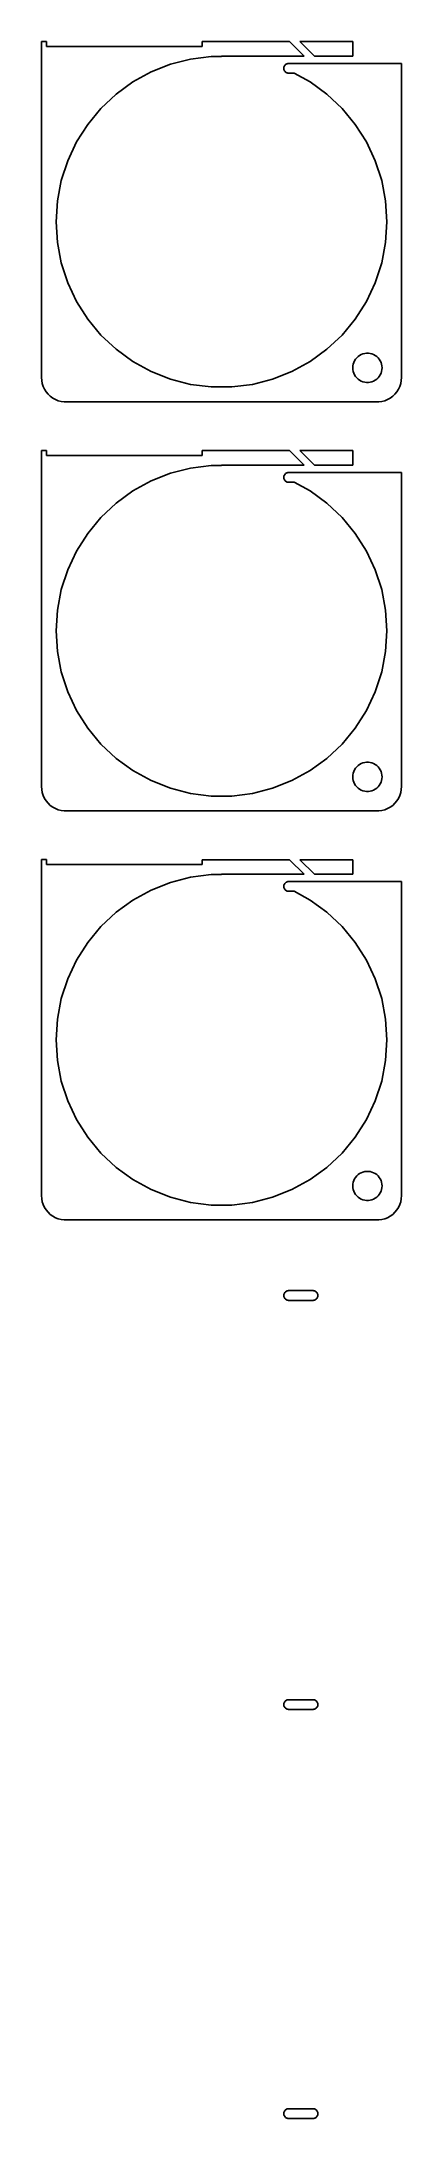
# Model space of a CAD drawing. Header units: metres. Extents: x -37 to 37, y 31 to 457.
import ezdxf

# ---------------------------------------------------------------- set-up
doc = ezdxf.new("R2010")
doc.units = ezdxf.units.M

msp = doc.modelspace()

# ---------------------------------------------------------------- linework, layer by layer
for p, q in [((-36, 457), (-37, 457)), ((-37, 457), (-37, 388)), ((-36, 456), (-36, 457)), ((14.0099, 456.99), (-4, 456.99)), ((-4, 456.99), (-4, 456)), ((17, 454), (14.0099, 456.99)), ((27, 456.99), (16.1312, 456.99)), ((16.1312, 456.99), (19.1213, 454)), ((27, 454), (27, 456.99)), ((-4, 456), (-36, 456)), ((-14.4765, 450.764), (-10.5066, 452.336)), ((-10.5066, 452.336), (-6.371, 453.398)), ((-6.371, 453.398), (-2.1349, 453.933)), ((-2.1349, 453.933), (0, 453.933)), ((0, 453.933), (0, 454)), ((0, 454), (17, 454)), ((13.002, 452.088), (12.9347, 451.982)), ((13.082, 452.185), (13.002, 452.088)), ((13.1736, 452.271), (13.082, 452.185)), ((13.2752, 452.344), (13.1736, 452.271)), ((13.3852, 452.405), (13.2752, 452.344)), ((13.502, 452.451), (13.3852, 452.405)), ((13.6236, 452.482), (13.502, 452.451)), ((13.7482, 452.498), (13.6236, 452.482)), ((14.561, 452.498), (13.7482, 452.498)), ((18.5, 452.5), (14.561, 452.5)), ((14.561, 452.5), (14.561, 452.498)), ((18.502, 452.498), (18.5, 452.5)), ((18.6046, 452.498), (18.502, 452.498)), ((18.6066, 452.5), (18.6046, 452.498)), ((36.9685, 452.5), (18.6066, 452.5)), ((19.1213, 454), (27, 454)), ((37, 452), (36.9685, 452.5)), ((-21.6724, 446.197), (-18.2181, 448.707)), ((-18.2181, 448.707), (-14.4765, 450.764)), ((12.8189, 451.625), (12.811, 451.5)), ((12.811, 451.5), (12.8189, 451.375)), ((12.8424, 451.749), (12.8189, 451.625)), ((12.8189, 451.375), (12.8424, 451.251)), ((12.8812, 451.868), (12.8424, 451.749)), ((12.8424, 451.251), (12.8812, 451.132)), ((12.9347, 451.982), (12.8812, 451.868)), ((12.8812, 451.132), (12.9347, 451.018)), ((12.9347, 451.018), (13.002, 450.912)), ((13.002, 450.912), (13.082, 450.815)), ((13.082, 450.815), (13.1736, 450.729)), ((13.1736, 450.729), (13.2752, 450.656)), ((13.2752, 450.656), (13.3852, 450.595)), ((13.3852, 450.595), (13.502, 450.549)), ((13.502, 450.549), (13.6236, 450.518)), ((13.6236, 450.518), (13.7482, 450.502)), ((13.7482, 450.502), (14.9533, 450.502)), ((14.9533, 450.502), (18.2181, 448.707)), ((18.2181, 448.707), (21.6724, 446.197)), ((37, 388), (37, 452)), ((-24.7849, 443.275), (-21.6724, 446.197)), ((21.6724, 446.197), (24.7849, 443.275)), ((-29.7944, 436.38), (-27.5066, 439.985)), ((-27.5066, 439.985), (-24.7849, 443.275)), ((24.7849, 443.275), (27.5066, 439.985)), ((27.5066, 439.985), (29.7944, 436.38)), ((-31.6124, 432.516), (-29.7944, 436.38)), ((29.7944, 436.38), (31.6124, 432.516)), ((-32.9318, 428.455), (-31.6124, 432.516)), ((31.6124, 432.516), (32.9318, 428.455)), ((-33.7319, 424.261), (-32.9318, 428.455)), ((32.9318, 428.455), (33.7319, 424.261)), ((-34, 420), (-33.7319, 424.261)), ((33.7319, 424.261), (34, 420)), ((-33.7319, 415.739), (-34, 420)), ((34, 420), (33.7319, 415.739)), ((-32.9318, 411.545), (-33.7319, 415.739)), ((33.7319, 415.739), (32.9318, 411.545)), ((-31.6124, 407.484), (-32.9318, 411.545)), ((32.9318, 411.545), (31.6124, 407.484)), ((-29.7944, 403.62), (-31.6124, 407.484)), ((31.6124, 407.484), (29.7944, 403.62)), ((-27.5066, 400.015), (-29.7944, 403.62)), ((29.7944, 403.62), (27.5066, 400.015)), ((-24.7849, 396.725), (-27.5066, 400.015)), ((-21.6724, 393.803), (-24.7849, 396.725)), ((24.7849, 396.725), (21.6724, 393.803)), ((27.5066, 400.015), (24.7849, 396.725)), ((-18.2181, 391.293), (-21.6724, 393.803)), ((21.6724, 393.803), (18.2181, 391.293)), ((28.0877, 392.312), (28.3925, 392.533)), ((28.3925, 392.533), (28.7227, 392.714)), ((28.7227, 392.714), (29.0729, 392.853)), ((29.0729, 392.853), (29.4379, 392.947)), ((29.4379, 392.947), (29.8116, 392.994)), ((29.8116, 392.994), (30.1884, 392.994)), ((30.1884, 392.994), (30.5621, 392.947)), ((30.5621, 392.947), (30.927, 392.853)), ((30.927, 392.853), (31.2773, 392.714)), ((31.2773, 392.714), (31.6075, 392.533)), ((31.6075, 392.533), (31.9123, 392.312)), ((-14.4765, 389.236), (-18.2181, 391.293)), ((-10.5066, 387.664), (-14.4765, 389.236)), ((14.4765, 389.236), (10.5066, 387.664)), ((18.2181, 391.293), (14.4765, 389.236)), ((27, 390), (27.0237, 390.376)), ((27.0237, 389.624), (27, 390)), ((27.0237, 390.376), (27.0942, 390.746)), ((27.0942, 389.254), (27.0237, 389.624)), ((27.0942, 390.746), (27.2107, 391.104)), ((27.2107, 388.896), (27.0942, 389.254)), ((27.2107, 391.104), (27.3711, 391.445)), ((27.3711, 388.555), (27.2107, 388.896)), ((27.3711, 391.445), (27.5729, 391.763)), ((27.5729, 388.237), (27.3711, 388.555)), ((27.5729, 391.763), (27.8131, 392.054)), ((27.8131, 387.946), (27.5729, 388.237)), ((27.8131, 392.054), (28.0877, 392.312)), ((31.9123, 392.312), (32.1869, 392.054)), ((32.1869, 392.054), (32.427, 391.763)), ((32.427, 388.237), (32.1869, 387.946)), ((32.427, 391.763), (32.6289, 391.445)), ((32.6289, 388.555), (32.427, 388.237)), ((32.6289, 391.445), (32.7893, 391.104)), ((32.7893, 388.896), (32.6289, 388.555)), ((32.7893, 391.104), (32.9057, 390.746)), ((32.9057, 389.254), (32.7893, 388.896)), ((32.9057, 390.746), (32.9763, 390.376)), ((32.9763, 389.624), (32.9057, 389.254)), ((32.9763, 390.376), (33, 390)), ((33, 390), (32.9763, 389.624)), ((-37, 388), (-36.9606, 387.373)), ((-36.9606, 387.373), (-36.8429, 386.757)), ((-36.8429, 386.757), (-36.6489, 386.159)), ((-36.6489, 386.159), (-36.3815, 385.591)), ((-36.3815, 385.591), (-36.0451, 385.061)), ((-36.0451, 385.061), (-35.6448, 384.577)), ((-35.6448, 384.577), (-35.1871, 384.147)), ((-35.1871, 384.147), (-34.6791, 383.778)), ((-6.371, 386.602), (-10.5066, 387.664)), ((-2.1349, 386.067), (-6.371, 386.602)), ((2.1349, 386.067), (-2.1349, 386.067)), ((6.371, 386.602), (2.1349, 386.067)), ((10.5066, 387.664), (6.371, 386.602)), ((28.0877, 387.688), (27.8131, 387.946)), ((28.3925, 387.467), (28.0877, 387.688)), ((28.7227, 387.286), (28.3925, 387.467)), ((29.0729, 387.147), (28.7227, 387.286)), ((29.4379, 387.053), (29.0729, 387.147)), ((29.8116, 387.006), (29.4379, 387.053)), ((30.1884, 387.006), (29.8116, 387.006)), ((30.5621, 387.053), (30.1884, 387.006)), ((30.927, 387.147), (30.5621, 387.053)), ((31.2773, 387.286), (30.927, 387.147)), ((31.6075, 387.467), (31.2773, 387.286)), ((31.9123, 387.688), (31.6075, 387.467)), ((32.1869, 387.946), (31.9123, 387.688)), ((34.6791, 383.778), (35.1871, 384.147)), ((35.1871, 384.147), (35.6448, 384.577)), ((35.6448, 384.577), (36.0451, 385.061)), ((36.0451, 385.061), (36.3815, 385.591)), ((36.3815, 385.591), (36.6489, 386.159)), ((36.6489, 386.159), (36.8429, 386.757)), ((36.8429, 386.757), (36.9606, 387.373)), ((36.9606, 387.373), (37, 388)), ((-34.6791, 383.778), (-34.1289, 383.476)), ((-34.1289, 383.476), (-33.5451, 383.245)), ((-33.5451, 383.245), (-32.9369, 383.089)), ((-32.9369, 383.089), (-32.3139, 383.01)), ((-32.3139, 383.01), (32.3139, 383.01)), ((32.3139, 383.01), (32.9369, 383.089)), ((32.9369, 383.089), (33.5451, 383.245)), ((33.5451, 383.245), (34.1289, 383.476)), ((34.1289, 383.476), (34.6791, 383.778)), ((-36, 373), (-37, 373)), ((-37, 373), (-37, 304)), ((-36, 372), (-36, 373)), ((-4, 372), (-36, 372)), ((14.0099, 372.99), (-4, 372.99)), ((-4, 372.99), (-4, 372)), ((17, 370), (14.0099, 372.99)), ((27, 372.99), (16.1312, 372.99)), ((16.1312, 372.99), (19.1213, 370)), ((27, 370), (27, 372.99)), ((-14.4765, 366.764), (-10.5066, 368.336)), ((-10.5066, 368.336), (-6.371, 369.398)), ((-6.371, 369.398), (-2.1349, 369.933)), ((-2.1349, 369.933), (0, 369.933)), ((0, 369.933), (0, 370)), ((0, 370), (17, 370)), ((12.8189, 367.625), (12.811, 367.5)), ((12.811, 367.5), (12.8189, 367.375)), ((12.8424, 367.749), (12.8189, 367.625)), ((12.8189, 367.375), (12.8424, 367.251)), ((12.8812, 367.868), (12.8424, 367.749)), ((12.8424, 367.251), (12.8812, 367.132)), ((12.9347, 367.982), (12.8812, 367.868)), ((12.8812, 367.132), (12.9347, 367.018)), ((13.002, 368.088), (12.9347, 367.982)), ((12.9347, 367.018), (13.002, 366.912)), ((13.082, 368.185), (13.002, 368.088)), ((13.002, 366.912), (13.082, 366.815)), ((13.1736, 368.271), (13.082, 368.185)), ((13.082, 366.815), (13.1736, 366.729)), ((13.2752, 368.344), (13.1736, 368.271)), ((13.3852, 368.405), (13.2752, 368.344)), ((13.502, 368.451), (13.3852, 368.405)), ((13.6236, 368.482), (13.502, 368.451)), ((13.7482, 368.498), (13.6236, 368.482)), ((14.561, 368.498), (13.7482, 368.498)), ((18.5, 368.5), (14.561, 368.5)), ((14.561, 368.5), (14.561, 368.498)), ((18.502, 368.498), (18.5, 368.5)), ((18.6046, 368.498), (18.502, 368.498)), ((18.6066, 368.5), (18.6046, 368.498)), ((36.9685, 368.5), (18.6066, 368.5)), ((19.1213, 370), (27, 370)), ((37, 368), (36.9685, 368.5)), ((37, 304), (37, 368)), ((-21.6724, 362.197), (-18.2181, 364.707)), ((-18.2181, 364.707), (-14.4765, 366.764)), ((13.1736, 366.729), (13.2752, 366.656)), ((13.2752, 366.656), (13.3852, 366.595)), ((13.3852, 366.595), (13.502, 366.549)), ((13.502, 366.549), (13.6236, 366.518)), ((13.6236, 366.518), (13.7482, 366.502)), ((13.7482, 366.502), (14.9533, 366.502)), ((14.9533, 366.502), (18.2181, 364.707)), ((18.2181, 364.707), (21.6724, 362.197)), ((-27.5066, 355.985), (-24.7849, 359.275)), ((-24.7849, 359.275), (-21.6724, 362.197)), ((21.6724, 362.197), (24.7849, 359.275)), ((24.7849, 359.275), (27.5066, 355.985)), ((-29.7944, 352.38), (-27.5066, 355.985)), ((27.5066, 355.985), (29.7944, 352.38)), ((-31.6124, 348.516), (-29.7944, 352.38)), ((29.7944, 352.38), (31.6124, 348.516)), ((-32.9318, 344.455), (-31.6124, 348.516)), ((31.6124, 348.516), (32.9318, 344.455)), ((-33.7319, 340.261), (-32.9318, 344.455)), ((32.9318, 344.455), (33.7319, 340.261)), ((-34, 336), (-33.7319, 340.261)), ((33.7319, 340.261), (34, 336)), ((-33.7319, 331.739), (-34, 336)), ((34, 336), (33.7319, 331.739)), ((-32.9318, 327.545), (-33.7319, 331.739)), ((33.7319, 331.739), (32.9318, 327.545)), ((-31.6124, 323.484), (-32.9318, 327.545)), ((32.9318, 327.545), (31.6124, 323.484)), ((-29.7944, 319.62), (-31.6124, 323.484)), ((31.6124, 323.484), (29.7944, 319.62)), ((-27.5066, 316.015), (-29.7944, 319.62)), ((-24.7849, 312.725), (-27.5066, 316.015)), ((27.5066, 316.015), (24.7849, 312.725)), ((29.7944, 319.62), (27.5066, 316.015)), ((-21.6724, 309.803), (-24.7849, 312.725)), ((24.7849, 312.725), (21.6724, 309.803)), ((-18.2181, 307.293), (-21.6724, 309.803)), ((-14.4765, 305.236), (-18.2181, 307.293)), ((18.2181, 307.293), (14.4765, 305.236)), ((21.6724, 309.803), (18.2181, 307.293)), ((27.0942, 306.746), (27.2107, 307.104)), ((27.2107, 307.104), (27.3711, 307.445)), ((27.3711, 307.445), (27.5729, 307.763)), ((27.5729, 307.763), (27.8131, 308.054)), ((27.8131, 308.054), (28.0877, 308.312)), ((28.0877, 308.312), (28.3925, 308.533)), ((28.3925, 308.533), (28.7227, 308.714)), ((28.7227, 308.714), (29.0729, 308.853)), ((29.0729, 308.853), (29.4379, 308.947)), ((29.4379, 308.947), (29.8116, 308.994)), ((29.8116, 308.994), (30.1884, 308.994)), ((30.1884, 308.994), (30.5621, 308.947)), ((30.5621, 308.947), (30.927, 308.853)), ((30.927, 308.853), (31.2773, 308.714)), ((31.2773, 308.714), (31.6075, 308.533)), ((31.6075, 308.533), (31.9123, 308.312)), ((31.9123, 308.312), (32.1869, 308.054)), ((32.1869, 308.054), (32.427, 307.763)), ((32.427, 307.763), (32.6289, 307.445)), ((32.6289, 307.445), (32.7893, 307.104)), ((32.7893, 307.104), (32.9057, 306.746)), ((-37, 304), (-36.9606, 303.373)), ((-36.9606, 303.373), (-36.8429, 302.757)), ((-10.5066, 303.664), (-14.4765, 305.236)), ((-6.371, 302.602), (-10.5066, 303.664)), ((10.5066, 303.664), (6.371, 302.602)), ((14.4765, 305.236), (10.5066, 303.664)), ((27, 306), (27.0237, 306.376)), ((27.0237, 305.624), (27, 306)), ((27.0237, 306.376), (27.0942, 306.746)), ((27.0942, 305.254), (27.0237, 305.624)), ((27.2107, 304.896), (27.0942, 305.254)), ((27.3711, 304.555), (27.2107, 304.896)), ((27.5729, 304.237), (27.3711, 304.555)), ((27.8131, 303.946), (27.5729, 304.237)), ((28.0877, 303.688), (27.8131, 303.946)), ((28.3925, 303.467), (28.0877, 303.688)), ((28.7227, 303.286), (28.3925, 303.467)), ((29.0729, 303.147), (28.7227, 303.286)), ((29.4379, 303.053), (29.0729, 303.147)), ((29.8116, 303.006), (29.4379, 303.053)), ((30.1884, 303.006), (29.8116, 303.006)), ((30.5621, 303.053), (30.1884, 303.006)), ((30.927, 303.147), (30.5621, 303.053)), ((31.2773, 303.286), (30.927, 303.147)), ((31.6075, 303.467), (31.2773, 303.286)), ((31.9123, 303.688), (31.6075, 303.467)), ((32.1869, 303.946), (31.9123, 303.688)), ((32.427, 304.237), (32.1869, 303.946)), ((32.6289, 304.555), (32.427, 304.237)), ((32.7893, 304.896), (32.6289, 304.555)), ((32.9057, 305.254), (32.7893, 304.896)), ((32.9057, 306.746), (32.9763, 306.376)), ((32.9763, 305.624), (32.9057, 305.254)), ((32.9763, 306.376), (33, 306)), ((33, 306), (32.9763, 305.624)), ((36.8429, 302.757), (36.9606, 303.373)), ((36.9606, 303.373), (37, 304)), ((-36.8429, 302.757), (-36.6489, 302.159)), ((-36.6489, 302.159), (-36.3815, 301.591)), ((-36.3815, 301.591), (-36.0451, 301.061)), ((-36.0451, 301.061), (-35.6448, 300.577)), ((-35.6448, 300.577), (-35.1871, 300.147)), ((-35.1871, 300.147), (-34.6791, 299.778)), ((-34.6791, 299.778), (-34.1289, 299.476)), ((-34.1289, 299.476), (-33.5451, 299.245)), ((-33.5451, 299.245), (-32.9369, 299.089)), ((-32.9369, 299.089), (-32.3139, 299.01)), ((-32.3139, 299.01), (32.3139, 299.01)), ((-2.1349, 302.067), (-6.371, 302.602)), ((2.1349, 302.067), (-2.1349, 302.067)), ((6.371, 302.602), (2.1349, 302.067)), ((32.3139, 299.01), (32.9369, 299.089)), ((32.9369, 299.089), (33.5451, 299.245)), ((33.5451, 299.245), (34.1289, 299.476)), ((34.1289, 299.476), (34.6791, 299.778)), ((34.6791, 299.778), (35.1871, 300.147)), ((35.1871, 300.147), (35.6448, 300.577)), ((35.6448, 300.577), (36.0451, 301.061)), ((36.0451, 301.061), (36.3815, 301.591)), ((36.3815, 301.591), (36.6489, 302.159)), ((36.6489, 302.159), (36.8429, 302.757)), ((-36, 289), (-37, 289)), ((-37, 289), (-37, 220)), ((-36, 288), (-36, 289)), ((-4, 288), (-36, 288)), ((-6.371, 285.398), (-2.1349, 285.933)), ((14.0099, 288.99), (-4, 288.99)), ((-4, 288.99), (-4, 288)), ((-2.1349, 285.933), (0, 285.933)), ((0, 285.933), (0, 286)), ((0, 286), (17, 286)), ((17, 286), (14.0099, 288.99)), ((27, 288.99), (16.1312, 288.99)), ((16.1312, 288.99), (19.1213, 286)), ((19.1213, 286), (27, 286)), ((27, 286), (27, 288.99)), ((-18.2181, 280.707), (-14.4765, 282.764)), ((-14.4765, 282.764), (-10.5066, 284.336)), ((-10.5066, 284.336), (-6.371, 285.398)), ((12.8189, 283.625), (12.811, 283.5)), ((12.811, 283.5), (12.8189, 283.375)), ((12.8424, 283.749), (12.8189, 283.625)), ((12.8189, 283.375), (12.8424, 283.251)), ((12.8812, 283.868), (12.8424, 283.749)), ((12.8424, 283.251), (12.8812, 283.132)), ((12.9347, 283.982), (12.8812, 283.868)), ((12.8812, 283.132), (12.9347, 283.018)), ((13.002, 284.088), (12.9347, 283.982)), ((12.9347, 283.018), (13.002, 282.912)), ((13.082, 284.185), (13.002, 284.088)), ((13.002, 282.912), (13.082, 282.815)), ((13.1736, 284.271), (13.082, 284.185)), ((13.082, 282.815), (13.1736, 282.729)), ((13.2752, 284.344), (13.1736, 284.271)), ((13.1736, 282.729), (13.2752, 282.656)), ((13.3852, 284.405), (13.2752, 284.344)), ((13.2752, 282.656), (13.3852, 282.595)), ((13.502, 284.451), (13.3852, 284.405)), ((13.3852, 282.595), (13.502, 282.549)), ((13.6236, 284.482), (13.502, 284.451)), ((13.502, 282.549), (13.6236, 282.518)), ((13.7482, 284.498), (13.6236, 284.482)), ((13.6236, 282.518), (13.7482, 282.502)), ((14.561, 284.498), (13.7482, 284.498)), ((13.7482, 282.502), (14.9533, 282.502)), ((18.5, 284.5), (14.561, 284.5)), ((14.561, 284.5), (14.561, 284.498)), ((14.9533, 282.502), (18.2181, 280.707)), ((18.502, 284.498), (18.5, 284.5)), ((18.6046, 284.498), (18.502, 284.498)), ((18.6066, 284.5), (18.6046, 284.498)), ((36.9685, 284.5), (18.6066, 284.5)), ((37, 284), (36.9685, 284.5)), ((37, 220), (37, 284)), ((-24.7849, 275.275), (-21.6724, 278.197)), ((-21.6724, 278.197), (-18.2181, 280.707)), ((18.2181, 280.707), (21.6724, 278.197)), ((21.6724, 278.197), (24.7849, 275.275)), ((-27.5066, 271.985), (-24.7849, 275.275)), ((24.7849, 275.275), (27.5066, 271.985)), ((-29.7944, 268.38), (-27.5066, 271.985)), ((27.5066, 271.985), (29.7944, 268.38)), ((-32.9318, 260.455), (-31.6124, 264.516)), ((-31.6124, 264.516), (-29.7944, 268.38)), ((29.7944, 268.38), (31.6124, 264.516)), ((31.6124, 264.516), (32.9318, 260.455)), ((-33.7319, 256.261), (-32.9318, 260.455)), ((32.9318, 260.455), (33.7319, 256.261)), ((-34, 252), (-33.7319, 256.261)), ((33.7319, 256.261), (34, 252)), ((-33.7319, 247.739), (-34, 252)), ((34, 252), (33.7319, 247.739)), ((-32.9318, 243.545), (-33.7319, 247.739)), ((33.7319, 247.739), (32.9318, 243.545)), ((-31.6124, 239.484), (-32.9318, 243.545)), ((32.9318, 243.545), (31.6124, 239.484)), ((-29.7944, 235.62), (-31.6124, 239.484)), ((31.6124, 239.484), (29.7944, 235.62)), ((-27.5066, 232.015), (-29.7944, 235.62)), ((29.7944, 235.62), (27.5066, 232.015)), ((-24.7849, 228.725), (-27.5066, 232.015)), ((27.5066, 232.015), (24.7849, 228.725)), ((-21.6724, 225.803), (-24.7849, 228.725)), ((24.7849, 228.725), (21.6724, 225.803)), ((-18.2181, 223.293), (-21.6724, 225.803)), ((-14.4765, 221.236), (-18.2181, 223.293)), ((18.2181, 223.293), (14.4765, 221.236)), ((21.6724, 225.803), (18.2181, 223.293)), ((27, 222), (27.0237, 222.376)), ((27.0237, 221.624), (27, 222)), ((27.0237, 222.376), (27.0942, 222.746)), ((27.0942, 222.746), (27.2107, 223.104)), ((27.2107, 223.104), (27.3711, 223.445)), ((27.3711, 223.445), (27.5729, 223.763)), ((27.5729, 223.763), (27.8131, 224.054)), ((27.8131, 224.054), (28.0877, 224.312)), ((28.0877, 224.312), (28.3925, 224.533)), ((28.3925, 224.533), (28.7227, 224.714)), ((28.7227, 224.714), (29.0729, 224.853)), ((29.0729, 224.853), (29.4379, 224.947)), ((29.4379, 224.947), (29.8116, 224.994)), ((29.8116, 224.994), (30.1884, 224.994)), ((30.1884, 224.994), (30.5621, 224.947)), ((30.5621, 224.947), (30.927, 224.853)), ((30.927, 224.853), (31.2773, 224.714)), ((31.2773, 224.714), (31.6075, 224.533)), ((31.6075, 224.533), (31.9123, 224.312)), ((31.9123, 224.312), (32.1869, 224.054)), ((32.1869, 224.054), (32.427, 223.763)), ((32.427, 223.763), (32.6289, 223.445)), ((32.6289, 223.445), (32.7893, 223.104)), ((32.7893, 223.104), (32.9057, 222.746)), ((32.9057, 222.746), (32.9763, 222.376)), ((32.9763, 222.376), (33, 222)), ((33, 222), (32.9763, 221.624)), ((-37, 220), (-36.9606, 219.373)), ((-36.9606, 219.373), (-36.8429, 218.757)), ((-36.8429, 218.757), (-36.6489, 218.159)), ((-36.6489, 218.159), (-36.3815, 217.591)), ((-36.3815, 217.591), (-36.0451, 217.061)), ((-10.5066, 219.664), (-14.4765, 221.236)), ((-6.371, 218.602), (-10.5066, 219.664)), ((-2.1349, 218.067), (-6.371, 218.602)), ((2.1349, 218.067), (-2.1349, 218.067)), ((6.371, 218.602), (2.1349, 218.067)), ((10.5066, 219.664), (6.371, 218.602)), ((14.4765, 221.236), (10.5066, 219.664)), ((27.0942, 221.254), (27.0237, 221.624)), ((27.2107, 220.896), (27.0942, 221.254)), ((27.3711, 220.555), (27.2107, 220.896)), ((27.5729, 220.237), (27.3711, 220.555)), ((27.8131, 219.946), (27.5729, 220.237)), ((28.0877, 219.688), (27.8131, 219.946)), ((28.3925, 219.467), (28.0877, 219.688)), ((28.7227, 219.286), (28.3925, 219.467)), ((29.0729, 219.147), (28.7227, 219.286)), ((29.4379, 219.053), (29.0729, 219.147)), ((29.8116, 219.006), (29.4379, 219.053)), ((30.1884, 219.006), (29.8116, 219.006)), ((30.5621, 219.053), (30.1884, 219.006)), ((30.927, 219.147), (30.5621, 219.053)), ((31.2773, 219.286), (30.927, 219.147)), ((31.6075, 219.467), (31.2773, 219.286)), ((31.9123, 219.688), (31.6075, 219.467)), ((32.1869, 219.946), (31.9123, 219.688)), ((32.427, 220.237), (32.1869, 219.946)), ((32.6289, 220.555), (32.427, 220.237)), ((32.7893, 220.896), (32.6289, 220.555)), ((32.9057, 221.254), (32.7893, 220.896)), ((32.9763, 221.624), (32.9057, 221.254)), ((36.0451, 217.061), (36.3815, 217.591)), ((36.3815, 217.591), (36.6489, 218.159)), ((36.6489, 218.159), (36.8429, 218.757)), ((36.8429, 218.757), (36.9606, 219.373)), ((36.9606, 219.373), (37, 220)), ((-36.0451, 217.061), (-35.6448, 216.577)), ((-35.6448, 216.577), (-35.1871, 216.147)), ((-35.1871, 216.147), (-34.6791, 215.778)), ((-34.6791, 215.778), (-34.1289, 215.476)), ((-34.1289, 215.476), (-33.5451, 215.245)), ((-33.5451, 215.245), (-32.9369, 215.089)), ((-32.9369, 215.089), (-32.3139, 215.01)), ((-32.3139, 215.01), (32.3139, 215.01)), ((32.3139, 215.01), (32.9369, 215.089)), ((32.9369, 215.089), (33.5451, 215.245)), ((33.5451, 215.245), (34.1289, 215.476)), ((34.1289, 215.476), (34.6791, 215.778)), ((34.6791, 215.778), (35.1871, 216.147)), ((35.1871, 216.147), (35.6448, 216.577)), ((35.6448, 216.577), (36.0451, 217.061)), ((13.6236, 200.482), (13.502, 200.451)), ((13.7482, 200.498), (13.6236, 200.482)), ((18.8738, 200.498), (13.7482, 200.498)), ((18.9984, 200.482), (18.8738, 200.498)), ((19.12, 200.451), (18.9984, 200.482)), ((12.8189, 199.625), (12.811, 199.5)), ((12.811, 199.5), (12.8189, 199.375)), ((12.8424, 199.749), (12.8189, 199.625)), ((12.8189, 199.375), (12.8424, 199.251)), ((12.8812, 199.868), (12.8424, 199.749)), ((12.8424, 199.251), (12.8812, 199.132)), ((12.9347, 199.982), (12.8812, 199.868)), ((12.8812, 199.132), (12.9347, 199.018)), ((13.002, 200.088), (12.9347, 199.982)), ((12.9347, 199.018), (13.002, 198.912)), ((13.082, 200.185), (13.002, 200.088)), ((13.002, 198.912), (13.082, 198.815)), ((13.1736, 200.271), (13.082, 200.185)), ((13.082, 198.815), (13.1736, 198.729)), ((13.2752, 200.344), (13.1736, 200.271)), ((13.1736, 198.729), (13.2752, 198.656)), ((13.3852, 200.405), (13.2752, 200.344)), ((13.2752, 198.656), (13.3852, 198.595)), ((13.502, 200.451), (13.3852, 200.405)), ((13.3852, 198.595), (13.502, 198.549)), ((13.502, 198.549), (13.6236, 198.518)), ((13.6236, 198.518), (13.7482, 198.502)), ((13.7482, 198.502), (18.8738, 198.502)), ((18.8738, 198.502), (18.9984, 198.518)), ((18.9984, 198.518), (19.12, 198.549)), ((19.2368, 200.405), (19.12, 200.451)), ((19.12, 198.549), (19.2368, 198.595)), ((19.3468, 200.344), (19.2368, 200.405)), ((19.2368, 198.595), (19.3468, 198.656)), ((19.4484, 200.271), (19.3468, 200.344)), ((19.3468, 198.656), (19.4484, 198.729)), ((19.54, 200.185), (19.4484, 200.271)), ((19.4484, 198.729), (19.54, 198.815)), ((19.62, 200.088), (19.54, 200.185)), ((19.54, 198.815), (19.62, 198.912)), ((19.6873, 199.982), (19.62, 200.088)), ((19.62, 198.912), (19.6873, 199.018)), ((19.7408, 199.868), (19.6873, 199.982)), ((19.6873, 199.018), (19.7408, 199.132)), ((19.7796, 199.749), (19.7408, 199.868)), ((19.7408, 199.132), (19.7796, 199.251)), ((19.8031, 199.625), (19.7796, 199.749)), ((19.7796, 199.251), (19.8031, 199.375)), ((19.811, 199.5), (19.8031, 199.625)), ((19.8031, 199.375), (19.811, 199.5)), ((12.8189, 115.625), (12.811, 115.5)), ((12.811, 115.5), (12.8189, 115.375)), ((12.8424, 115.749), (12.8189, 115.625)), ((12.8189, 115.375), (12.8424, 115.251)), ((12.8812, 115.868), (12.8424, 115.749)), ((12.8424, 115.251), (12.8812, 115.132)), ((12.9347, 115.982), (12.8812, 115.868)), ((13.002, 116.088), (12.9347, 115.982)), ((13.082, 116.185), (13.002, 116.088)), ((13.1736, 116.271), (13.082, 116.185)), ((13.2752, 116.344), (13.1736, 116.271)), ((13.3852, 116.405), (13.2752, 116.344)), ((13.502, 116.451), (13.3852, 116.405)), ((13.6236, 116.482), (13.502, 116.451)), ((13.7482, 116.498), (13.6236, 116.482)), ((18.8738, 116.498), (13.7482, 116.498)), ((18.9984, 116.482), (18.8738, 116.498)), ((19.12, 116.451), (18.9984, 116.482)), ((19.2368, 116.405), (19.12, 116.451)), ((19.3468, 116.344), (19.2368, 116.405)), ((19.4484, 116.271), (19.3468, 116.344)), ((19.54, 116.185), (19.4484, 116.271)), ((19.62, 116.088), (19.54, 116.185)), ((19.6873, 115.982), (19.62, 116.088)), ((19.7408, 115.868), (19.6873, 115.982)), ((19.7796, 115.749), (19.7408, 115.868)), ((19.7408, 115.132), (19.7796, 115.251)), ((19.8031, 115.625), (19.7796, 115.749)), ((19.7796, 115.251), (19.8031, 115.375)), ((19.811, 115.5), (19.8031, 115.625)), ((19.8031, 115.375), (19.811, 115.5)), ((12.8812, 115.132), (12.9347, 115.018)), ((12.9347, 115.018), (13.002, 114.912)), ((13.002, 114.912), (13.082, 114.815)), ((13.082, 114.815), (13.1736, 114.729)), ((13.1736, 114.729), (13.2752, 114.656)), ((13.2752, 114.656), (13.3852, 114.595)), ((13.3852, 114.595), (13.502, 114.549)), ((13.502, 114.549), (13.6236, 114.518)), ((13.6236, 114.518), (13.7482, 114.502)), ((13.7482, 114.502), (18.8738, 114.502)), ((18.8738, 114.502), (18.9984, 114.518)), ((18.9984, 114.518), (19.12, 114.549)), ((19.12, 114.549), (19.2368, 114.595)), ((19.2368, 114.595), (19.3468, 114.656)), ((19.3468, 114.656), (19.4484, 114.729)), ((19.4484, 114.729), (19.54, 114.815)), ((19.54, 114.815), (19.62, 114.912)), ((19.62, 114.912), (19.6873, 115.018)), ((19.6873, 115.018), (19.7408, 115.132)), ((12.8189, 31.6253), (12.811, 31.5)), ((12.811, 31.5), (12.8189, 31.3747)), ((12.8424, 31.7487), (12.8189, 31.6253)), ((12.8189, 31.3747), (12.8424, 31.2513)), ((12.8812, 31.8681), (12.8424, 31.7487)), ((12.8424, 31.2513), (12.8812, 31.1319)), ((12.9347, 31.9818), (12.8812, 31.8681)), ((12.8812, 31.1319), (12.9347, 31.0182)), ((13.002, 32.0878), (12.9347, 31.9818)), ((12.9347, 31.0182), (13.002, 30.9122)), ((13.082, 32.1845), (13.002, 32.0878)), ((13.002, 30.9122), (13.082, 30.8154)), ((13.1736, 32.2705), (13.082, 32.1845)), ((13.082, 30.8154), (13.1736, 30.7295)), ((13.2752, 32.3443), (13.1736, 32.2705)), ((13.1736, 30.7295), (13.2752, 30.6557)), ((13.3852, 32.4048), (13.2752, 32.3443)), ((13.2752, 30.6557), (13.3852, 30.5952)), ((13.502, 32.451), (13.3852, 32.4048)), ((13.3852, 30.5952), (13.502, 30.5489)), ((13.6236, 32.4823), (13.502, 32.451)), ((13.502, 30.5489), (13.6236, 30.5177)), ((13.7482, 32.498), (13.6236, 32.4823)), ((13.6236, 30.5177), (13.7482, 30.502)), ((18.8738, 32.498), (13.7482, 32.498)), ((13.7482, 30.502), (18.8738, 30.502)), ((18.9984, 32.4823), (18.8738, 32.498)), ((18.8738, 30.502), (18.9984, 30.5177)), ((19.12, 32.451), (18.9984, 32.4823)), ((18.9984, 30.5177), (19.12, 30.5489)), ((19.2368, 32.4048), (19.12, 32.451)), ((19.12, 30.5489), (19.2368, 30.5952)), ((19.3468, 32.3443), (19.2368, 32.4048)), ((19.2368, 30.5952), (19.3468, 30.6557)), ((19.4484, 32.2705), (19.3468, 32.3443)), ((19.3468, 30.6557), (19.4484, 30.7295)), ((19.54, 32.1845), (19.4484, 32.2705)), ((19.4484, 30.7295), (19.54, 30.8154)), ((19.62, 32.0878), (19.54, 32.1845)), ((19.54, 30.8154), (19.62, 30.9122)), ((19.6873, 31.9818), (19.62, 32.0878)), ((19.62, 30.9122), (19.6873, 31.0182)), ((19.7408, 31.8681), (19.6873, 31.9818)), ((19.6873, 31.0182), (19.7408, 31.1319)), ((19.7796, 31.7487), (19.7408, 31.8681)), ((19.7408, 31.1319), (19.7796, 31.2513)), ((19.8031, 31.6253), (19.7796, 31.7487)), ((19.7796, 31.2513), (19.8031, 31.3747)), ((19.811, 31.5), (19.8031, 31.6253)), ((19.8031, 31.3747), (19.811, 31.5))]:
    msp.add_line(p, q)

doc.saveas('drawing.dxf')
